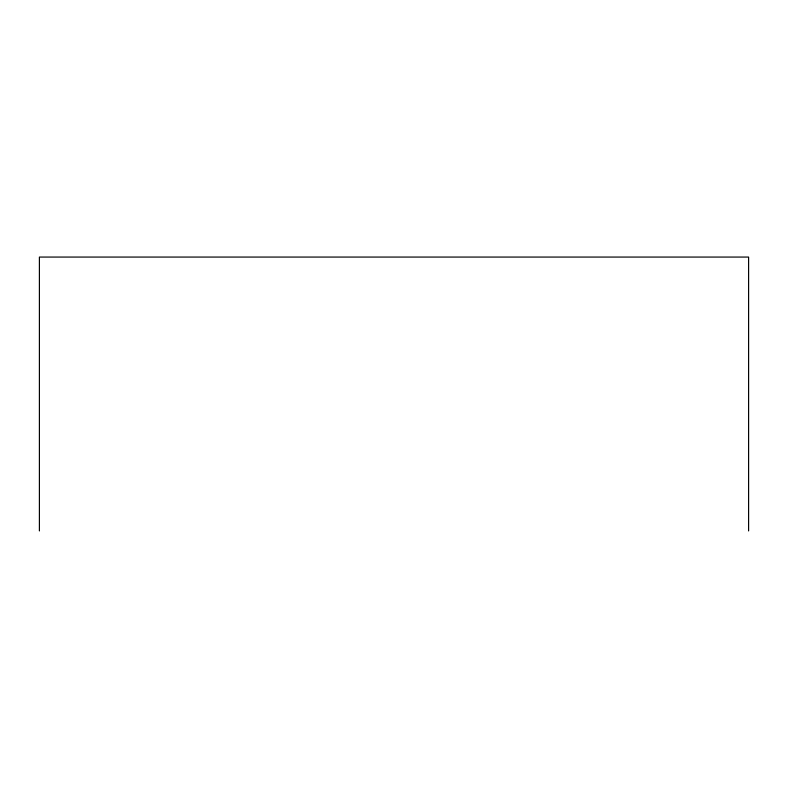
<?xml version="1.0" encoding="UTF-8"?>
<svg xmlns="http://www.w3.org/2000/svg" width="788" height="788" viewBox="0 0 788 788"><rect width="100%" height="100%" fill="white"/><g stroke="black" fill="none" stroke-linecap="round" stroke-linejoin="round"><path stroke-width="1.18" d="M748.6 530.935L748.6 257.065L39.4 257.065L39.4 530.935"/></g></svg>
